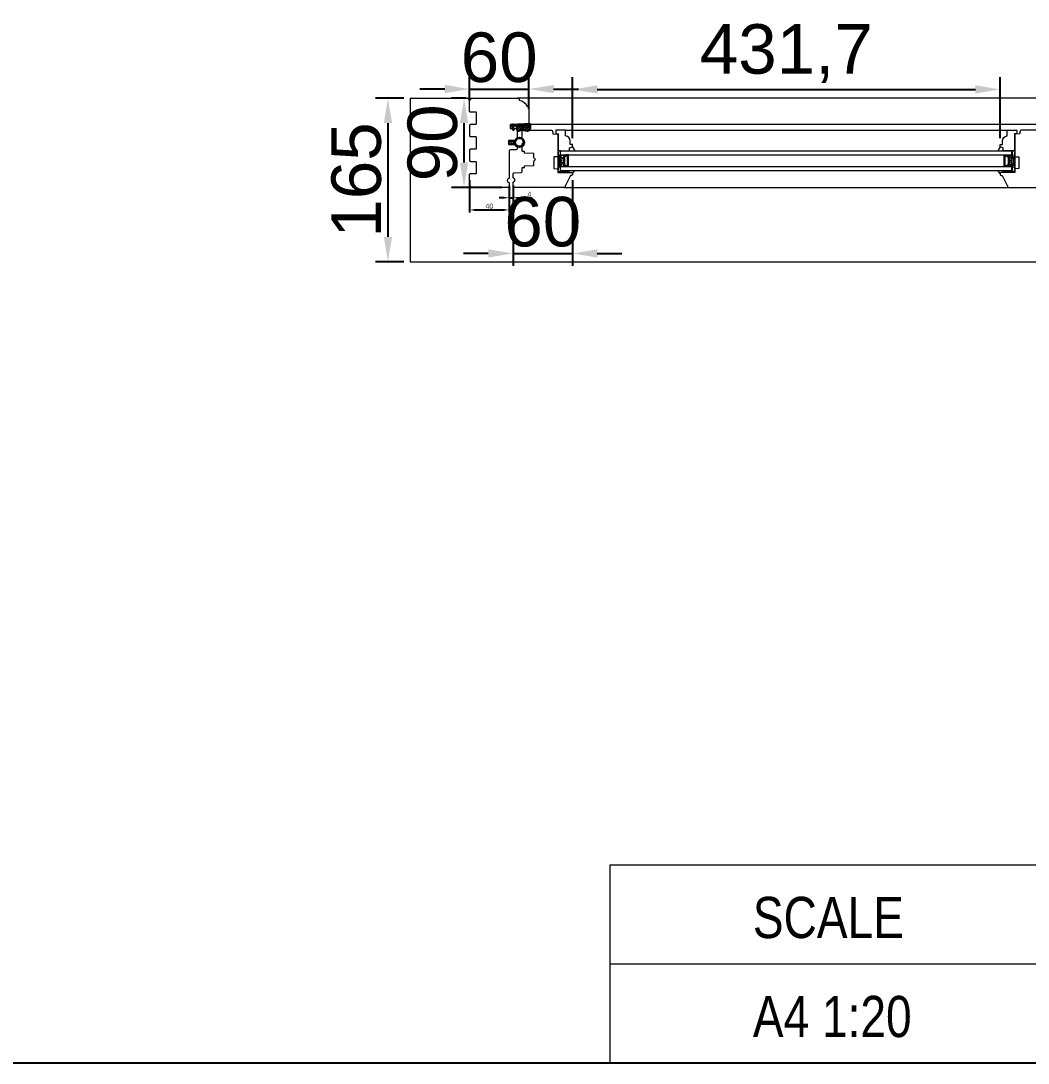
# Model space of a CAD drawing. Header units: millimetres. Extents: x 0 to 182016, y 11 to 3710.
# Drawn here: x 123799 to 124816, y 11 to 1063 of the extents above; entities that cross this region are included whole.
import ezdxf

# ---------------------------------------------------------------- set-up
doc = ezdxf.new("R2010")
doc.units = ezdxf.units.MM
for name, color, linetype, lineweight in [('Matmenys', 10, 'Continuous', 20), ('OTHER', 251, 'Continuous', 13), ('Stakta', 7, 'Continuous', 25), ('Testinės profilio linijos', 7, 'Continuous', 5)]:
    doc.layers.add(name, color=color, linetype=linetype, lineweight=lineweight)
doc.styles.get("Standard").update_dxf_attribs({"font": 'arial.ttf'})
doc.dimstyles.new('2', dxfattribs={"dimscale": 2, "dimtxt": 2.5, "dimasz": 2.5, "dimexe": 1.25, "dimexo": 0.625, "dimtad": 1, "dimtxsty": 'Standard', "dimcen": 2.5, "dimadec": 0, "dimazin": 0, "dimtfac": 1, "dimtmove": 0, "dimatfit": 3, "dimfxl": 1, "dimarcsym": 0})
doc.dimstyles.new('Padidinti matmenys', dxfattribs={"dimscale": 10, "dimtxt": 5, "dimasz": 2.5, "dimexe": 1.25, "dimexo": 0.625, "dimtad": 1, "dimdec": 1, "dimtxsty": 'Standard', "dimcen": 2.5, "dimadec": 0, "dimazin": 0, "dimtfac": 1, "dimtdec": 1, "dimtmove": 0, "dimatfit": 3, "dimfxl": 1, "dimarcsym": 0})

# ---------------------------------------------------------------- blocks, each defined once
blk = doc.blocks.new('*D1814')
at = {"layer": 'Defpoints', "color": 0, "transparency": 16777216}
for p in [(124251.8, 903.7), (124291.8, 898.2), (124291.8, 872.5)]:
    blk.add_point(p, dxfattribs=at)
at = {"layer": 'Matmenys', "color": 0, "lineweight": -2, "transparency": 16777216}
for p, q in [((124251.8, 902.4), (124251.8, 870)), ((124291.8, 896.9), (124291.8, 870)), ((124256.8, 872.5), (124286.8, 872.5))]:
    blk.add_line(p, q, dxfattribs=at)
at = {"layer": 'Matmenys', "color": 0, "transparency": 16777216}
for points in [[(124256.8, 873.3), (124256.8, 871.6), (124251.8, 872.5)], [(124286.8, 873.3), (124286.8, 871.6), (124291.8, 872.5)]]:
    blk.add_solid(points, dxfattribs=at)
at = {"layer": 'Matmenys', "color": 0, "lineweight": 5, "transparency": 16777216, "insert": (124271.8, 876.3), "char_height": 5, "attachment_point": 5}
blk.add_mtext('40', dxfattribs=at)
blk = doc.blocks.new('*D1815')
at = {"color": 0, "lineweight": -2, "transparency": 16777216}
for p, q in [((124251.8, 982.9), (124251.8, 1007)), ((124311.8, 974.4), (124311.8, 1007)), ((124226.8, 994.5), (124201.8, 994.5)), ((124251.8, 994.5), (124311.8, 994.5)), ((124336.8, 994.5), (124361.8, 994.5))]:
    blk.add_line(p, q, dxfattribs=at)
at = {"color": 0, "transparency": 16777216}
for points in [[(124226.8, 998.7), (124226.8, 990.4), (124251.8, 994.5)], [(124336.8, 998.7), (124336.8, 990.4), (124311.8, 994.5)]]:
    blk.add_solid(points, dxfattribs=at)
at = {"layer": 'Defpoints', "color": 0, "transparency": 16777216}
for p in [(124311.8, 994.5), (124251.8, 976.7), (124311.8, 968.2)]:
    blk.add_point(p, dxfattribs=at)
at = {"color": 0, "lineweight": 5, "transparency": 16777216, "insert": (124281.8, 1026.3), "char_height": 50, "attachment_point": 5}
blk.add_mtext('60', dxfattribs=at)
blk = doc.blocks.new('*D1816')
at = {"color": 0, "lineweight": -2, "transparency": 16777216}
for p, q in [((124355.8, 902.4), (124355.8, 816)), ((124295.8, 892.2), (124295.8, 816)), ((124270.8, 828.5), (124245.8, 828.5)), ((124295.8, 828.5), (124355.8, 828.5)), ((124380.8, 828.5), (124405.8, 828.5))]:
    blk.add_line(p, q, dxfattribs=at)
at = {"color": 0, "transparency": 16777216}
for points in [[(124270.8, 832.7), (124270.8, 824.4), (124295.8, 828.5)], [(124380.8, 832.7), (124380.8, 824.4), (124355.8, 828.5)]]:
    blk.add_solid(points, dxfattribs=at)
at = {"layer": 'Defpoints', "color": 0, "transparency": 16777216}
for p in [(124355.8, 908.7), (124295.8, 898.4), (124355.8, 828.5)]:
    blk.add_point(p, dxfattribs=at)
at = {"color": 0, "lineweight": 5, "transparency": 16777216, "insert": (124325.8, 860.3), "char_height": 50, "attachment_point": 5}
blk.add_mtext('60', dxfattribs=at)
blk = doc.blocks.new('*D1817')
at = {"color": 0, "lineweight": -2, "transparency": 16777216}
for p, q in [((124248.6, 985.2), (124233.8, 985.2)), ((124246.3, 920.2), (124246.3, 960.2)), ((124284.6, 895.2), (124233.8, 895.2))]:
    blk.add_line(p, q, dxfattribs=at)
at = {"color": 0, "transparency": 16777216}
for points in [[(124242.2, 960.2), (124250.5, 960.2), (124246.3, 985.2)], [(124242.2, 920.2), (124250.5, 920.2), (124246.3, 895.2)]]:
    blk.add_solid(points, dxfattribs=at)
at = {"layer": 'Defpoints', "color": 0, "transparency": 16777216}
for p in [(124246.3, 985.2), (124254.8, 985.2), (124290.8, 895.2)]:
    blk.add_point(p, dxfattribs=at)
at = {"color": 0, "lineweight": 5, "transparency": 16777216, "insert": (124214.6, 940.2), "char_height": 50, "attachment_point": 5, "rotation": 90}
blk.add_mtext('90', dxfattribs=at)
blk = doc.blocks.new('*D1818')
at = {"layer": 'Defpoints', "color": 0, "transparency": 16777216}
for p in [(124291.8, 898.2), (124295.8, 898.4), (124295.8, 884.8)]:
    blk.add_point(p, dxfattribs=at)
at = {"layer": 'Matmenys', "color": 0, "lineweight": -2, "transparency": 16777216}
for p, q in [((124291.8, 896.9), (124291.8, 882.3)), ((124295.8, 897.2), (124295.8, 882.3)), ((124286.8, 884.8), (124281.8, 884.8)), ((124291.8, 884.8), (124295.8, 884.8)), ((124300.8, 884.8), (124315.2, 884.8))]:
    blk.add_line(p, q, dxfattribs=at)
at = {"layer": 'Matmenys', "color": 0, "transparency": 16777216}
for points in [[(124286.8, 885.6), (124286.8, 883.9), (124291.8, 884.8)], [(124300.8, 885.6), (124300.8, 883.9), (124295.8, 884.8)]]:
    blk.add_solid(points, dxfattribs=at)
at = {"layer": 'Matmenys', "color": 0, "lineweight": 5, "transparency": 16777216, "insert": (124312.3, 888.5), "char_height": 5, "attachment_point": 5}
blk.add_mtext('4', dxfattribs=at)
blk = doc.blocks.new('*D2119')
at = {"color": 0, "lineweight": -2, "transparency": 16777216}
for p, q in [((124185.6, 985.2), (124156.9, 985.2)), ((124169.4, 960.2), (124169.4, 845.2)), ((124185.6, 820.2), (124156.9, 820.2))]:
    blk.add_line(p, q, dxfattribs=at)
at = {"color": 0, "transparency": 16777216}
for points in [[(124165.3, 960.2), (124173.6, 960.2), (124169.4, 985.2)], [(124165.3, 845.2), (124173.6, 845.2), (124169.4, 820.2)]]:
    blk.add_solid(points, dxfattribs=at)
at = {"layer": 'Defpoints', "color": 0, "transparency": 16777216}
for p in [(124191.8, 985.2), (124169.4, 820.2), (124191.8, 820.2)]:
    blk.add_point(p, dxfattribs=at)
at = {"color": 0, "lineweight": 5, "transparency": 16777216, "insert": (124137.7, 902.7), "char_height": 50, "attachment_point": 5, "rotation": 90}
blk.add_mtext('165', dxfattribs=at)
blk = doc.blocks.new('*D1849')
at = {"color": 0, "lineweight": -2, "transparency": 16777216}
for p, q in [((124355.8, 944.9), (124355.8, 1006.6)), ((124787.6, 944.9), (124787.6, 1006.6)), ((124380.8, 994.1), (124762.6, 994.1))]:
    blk.add_line(p, q, dxfattribs=at)
at = {"color": 0, "transparency": 16777216}
for points in [[(124380.8, 998.3), (124380.8, 990), (124355.8, 994.1)], [(124762.6, 998.3), (124762.6, 990), (124787.6, 994.1)]]:
    blk.add_solid(points, dxfattribs=at)
at = {"layer": 'Defpoints', "color": 0, "transparency": 16777216}
for p in [(124787.6, 994.1), (124355.8, 938.7), (124787.6, 938.7)]:
    blk.add_point(p, dxfattribs=at)
at = {"color": 0, "lineweight": 5, "transparency": 16777216, "insert": (124571.7, 1030.4), "char_height": 50, "attachment_point": 5}
blk.add_mtext('431,7', dxfattribs=at)

msp = doc.modelspace()

# ---------------------------------------------------------------- hatches: boundary and pattern name
at = {"lineweight": 0}
h = msp.add_hatch(dxfattribs=at)
h.set_pattern_fill('HEX', color=256, scale=0.25, angle=90, style=0)
h.set_pattern_definition([(90, (105996.5722, -11991.2577), (1.374815, -4e-16), [0.79375, -1.5875]), (330, (105996.5722, -11991.2577), (-0.6874075, -1.190624716), [0.79375, -1.5875]), (30, (105996.5722, -11990.4639), (0.6874075, -1.190624716), [0.79375, -1.5875])])
h.paths.add_polyline_path([(124343.8432435, 916.1506155), (124348.8432435, 916.1506155), (124346.8432435, 918.1506155), (124346.8432435, 926.1506155), (124348.8432435, 928.1506155), (124343.8432435, 928.1513245)])
h = msp.add_hatch(dxfattribs=at)
h.set_pattern_fill('JIS_WOOD', color=256, angle=90, style=0)
h.set_pattern_definition([(45, (105996.5722, -11991.2577), (0.5, -0.5), [])])
h.paths.add_polyline_path([(124346.8432435, 926.1506155), (124346.8432435, 918.1506155), (124348.8432435, 916.1506155), (124351.8432435, 916.1506155), (124351.8609769, 928.1871981), (124348.8432435, 928.1506155)])
h.paths.add_polyline_path([(124347.8432435, 918.564829), (124347.8432435, 925.7364019), (124349.257457, 927.1506155), (124350.8432435, 927.1506155), (124350.8432435, 917.1506155), (124349.257457, 917.1506155)], flags=16)
h = msp.add_hatch(dxfattribs=at)
h.set_pattern_fill('JIS_WOOD', color=256, angle=90, style=0)
h.set_pattern_definition([(45, (106048.8192, -11991.2577), (0.5, -0.5), [])])
h.paths.add_polyline_path([(124796.5903236, 926.1506155), (124796.5903236, 918.1506155), (124794.5903236, 916.1506155), (124791.5903236, 916.1506155), (124791.5725901, 928.1871981), (124794.5903236, 928.1506155)])
h.paths.add_polyline_path([(124795.5903236, 918.564829), (124795.5903236, 925.7364019), (124794.17611, 927.1506155), (124792.5903236, 927.1506155), (124792.5903236, 917.1506155), (124794.17611, 917.1506155)], flags=16)
h = msp.add_hatch(dxfattribs=at)
h.set_pattern_fill('HEX', color=256, scale=0.25, angle=90, style=0)
h.set_pattern_definition([(90, (106048.8192, -11991.2577), (1.374815, -4e-16), [0.79375, -1.5875]), (330, (106048.8192, -11991.2577), (-0.6874075, -1.190624716), [0.79375, -1.5875]), (30, (106048.8192, -11990.4639), (0.6874075, -1.190624716), [0.79375, -1.5875])])
h.paths.add_polyline_path([(124799.5903236, 916.1506155), (124794.5903236, 916.1506155), (124796.5903236, 918.1506155), (124796.5903236, 926.1506155), (124794.5903236, 928.1506155), (124799.5903236, 928.1513245)])
at = {"lineweight": 0, "ltscale": 0.5}
h = msp.add_hatch(dxfattribs=at)
h.set_pattern_fill('ANSI37', color=256, scale=0.5, angle=90, style=0)
h.set_pattern_definition([(135, (124340.3432, 910.1513), (-1.12253, -1.12253), []), (225, (124340.3432, 910.1513), (1.12253, -1.12253), [])])
h.paths.add_polyline_path([(124352.8432435, 912.1513245), (124343.8432435, 912.1513245), (124343.8432435, 910.1513245), (124352.8432435, 910.1513245)])
h = msp.add_hatch(dxfattribs=at)
h.set_pattern_fill('ANSI37', color=256, scale=0.5, angle=90, style=0)
h.set_pattern_definition([(135, (124392.5902, 910.1513), (-1.122532, -1.122532), []), (225, (124392.5902, 910.1513), (1.122532, -1.122532), [])])
h.paths.add_polyline_path([(124790.5903236, 912.1513245), (124799.5903236, 912.1513245), (124799.5903236, 910.1513245), (124790.5903236, 910.1513245)])
at = {"layer": 'Matmenys'}
h = msp.add_hatch(dxfattribs=at)
h.set_pattern_fill('ANSI37', color=252, scale=0.5, angle=-180, style=0)
h.set_pattern_definition([(225, (-31617.1465, -1098523.5406), (1.1225320151, -1.1225320151), []), (315, (-31617.1465, -1098523.5406), (1.1225320151, 1.1225320151), [])])
edge = h.paths.add_edge_path()
edge.add_arc((124309.9290916, 958.2710544), 0.1, 363.5893456117, 453.5893456117, ccw=False)
edge.add_line((124310.0288955, 958.2773149), (124310.1259787, 956.7296291))
edge.add_arc((124310.3754883, 956.7452804), 0.25, 183.5893456117, 363.5893456117)
edge.add_line((124310.6249979, 956.7609316), (124310.4966122, 958.8076365))
edge.add_arc((124310.3968084, 958.801376), 0.1, 363.5893456117, 453.589345619)
edge.add_line((124310.3905479, 958.9011799), (124310.3858029, 958.9768229))
edge.add_line((124310.3858029, 958.9768229), (124312.3676038, 959.1011372))
edge.add_spline(control_points=[(124312.3676038, 959.1011372), (124312.4467623, 959.0893349), (124312.516754, 959.0781594), (124312.6005048, 959.0563655), (124312.6240691, 959.0469796), (124312.6479521, 959.0342848), (124312.6560118, 959.0280355), (124312.6804996, 959.0024467), (124312.6993924, 958.9732097), (124312.7330958, 958.8688899), (124312.7462177, 958.7959577), (124312.7659199, 958.5429746), (124312.7554216, 958.3291405), (124312.7360934, 957.8866621), (124312.731618, 957.6673332), (124312.7305419, 957.2474423), (124312.7335738, 957.0443562), (124312.7462843, 956.4541488), (124312.7594607, 956.0860987), (124312.759199, 955.3329173), (124312.7407027, 954.9561674), (124312.6375163, 954.363063), (124312.5776223, 954.135492), (124312.4245867, 953.7383908), (124312.3418373, 953.5666032), (124312.1378371, 953.2254354), (124312.0177223, 953.0592327), (124311.7502772, 952.768073), (124311.6026035, 952.644493), (124311.321419, 952.4847743), (124311.1861227, 952.4372203), (124310.8848239, 952.3776154), (124310.7212239, 952.366912), (124310.1366271, 952.3806559), (124309.6727115, 952.4754101), (124308.7802154, 952.6471524), (124308.3531352, 952.730847), (124307.2747866, 952.9420333), (124306.616736, 953.0757674), (124305.6236341, 953.2006934), (124305.3200329, 953.2311873), (124304.6979893, 953.2555227), (124304.3820853, 953.247982), (124303.832877, 953.1630976), (124303.5967936, 953.101759), (124303.1961422, 952.9292987), (124303.0375097, 952.8344502), (124302.7388509, 952.6501818), (124302.5973936, 952.5603243), (124302.2956108, 952.4042412), (124302.130558, 952.3342711), (124301.7654363, 952.2145399), (124301.5644862, 952.1715373), (124301.2250696, 952.1476386), (124301.0830841, 952.1608444), (124300.8878634, 952.2208837), (124300.8225356, 952.2576238), (124300.6958123, 952.366173), (124300.6366345, 952.4382391), (124300.4795569, 952.7023267), (124300.3980572, 952.943435), (124300.2814399, 953.493846), (124300.2449084, 953.8020411), (124300.1916369, 954.3982589), (124300.1724145, 954.6858099), (124300.129055, 955.2162997), (124300.1069188, 955.4645582), (124300.0707045, 955.8693605), (124300.0566181, 956.0267638), (124300.028496, 956.3506962), (124300.0134599, 956.5290134), (124299.9451749, 956.8318805), (124299.9095399, 956.9497025), (124299.8139431, 957.1621813), (124299.7607962, 957.2560961), (124299.6421555, 957.4012898), (124299.5865332, 957.456308), (124299.462766, 957.5453999), (124299.399139, 957.5782793), (124299.2802749, 957.6264475), (124299.2231979, 957.6433287), (124299.1226175, 957.6692727), (124299.0782219, 957.6789902), (124299.0372256, 957.6880262)], knot_values=[0, 0, 0, 0, 0.2245066002, 0.2245066002, 0.377043448, 0.377043448, 0.5295802957, 0.5295802957, 0.8082977366, 0.8082977366, 1.0870151774, 1.0870151774, 1.6244414062, 1.6244414062, 2.161867635, 2.161867635, 2.6992938638, 2.6992938638, 3.7741463214, 3.7741463214, 5.0334406395, 5.0334406395, 5.8656302806, 5.8656302806, 6.5060139406, 6.5060139406, 7.1463976006, 7.1463976006, 7.7996240151, 7.7996240151, 8.3563201169, 8.3563201169, 8.9130162187, 8.9130162187, 10.239934143, 10.239934143, 11.5668520673, 11.5668520673, 13.5970761059, 13.5970761059, 14.4582175179, 14.4582175179, 15.3193589298, 15.3193589298, 15.9856015553, 15.9856015553, 16.5061017172, 16.5061017172, 17.0266018791, 17.0266018791, 17.547102041, 17.547102041, 18.1672448488, 18.1672448488, 18.7176261004, 18.7176261004, 19.1465766047, 19.1465766047, 19.5755271091, 19.5755271091, 20.3898249977, 20.3898249977, 21.2041228863, 21.2041228863, 21.9655448497, 21.9655448497, 22.7269668131, 22.7269668131, 23.2229068178, 23.2229068178, 23.7188468224, 23.7188468224, 24.0184411081, 24.0184411081, 24.2549295987, 24.2549295987, 24.4119994701, 24.4119994701, 24.5501072405, 24.5501072405, 24.6882150108, 24.6882150108, 24.8099116426, 24.8099116426, 24.8099116426, 24.8099116426], degree=3, periodic=0)
edge.add_line((124299.0372256, 957.6880262), (124309.9228311, 958.3708582))

# ---------------------------------------------------------------- linework, layer by layer
at = {"lineweight": 5}
for p, q in [((124191.8432431, 985.1513245), (124191.8432431, 820.1513245)), ((124191.8432431, 985.1513245), (124254.8432435, 985.1513245)), ((124191.8432431, 820.1513245), (126691.8320143, 820.1513245))]:
    msp.add_line(p, q, dxfattribs=at)
for p, q in [((124295.4353565, 958.9649044), (124294.4050153, 957.8984397)), ((124294.4050153, 957.8984397), (124294.4363177, 957.3994205)), ((124295.0890661, 957.4403661), (124309.9228311, 958.3708582)), ((124296.1829972, 959.0118024), (124295.132284, 957.9440598)), ((124295.132284, 957.9440598), (124310.3905479, 958.9011799)), ((124295.4353565, 958.9649044), (124296.1829972, 959.0118024)), ((124310.0288955, 958.2773149), (124310.1259787, 956.7296291)), ((124310.3905479, 958.9011799), (124310.3858029, 958.9768229)), ((124310.4966122, 958.8076365), (124310.6249979, 956.7609316)), ((124294.4363177, 957.3994205), (124294.5836036, 957.4086595)), ((124294.5836036, 957.4086595), (124295.5670501, 953.061569)), ((124295.0890661, 957.4403661), (124295.3262609, 956.3919029)), ((124295.3262609, 956.3919029), (124295.8139369, 956.5022303)), ((124295.5670501, 953.061569), (124296.5424021, 953.2822238)), ((124295.8139369, 956.5022303), (124296.5424021, 953.2822238))]:
    msp.add_line(p, q)
at = {"color": 1}
for p, q in [((124312.4118441, 959.3978573), (124297.0870286, 958.4365626)), ((124312.3676038, 959.1011372), (124297.1326591, 958.1454799)), ((124298.9726528, 957.395058), (124297.2122015, 957.2846285))]:
    msp.add_line(p, q, dxfattribs=at)
at = {"lineweight": 9}
for p, q in [((124348.8432435, 953.1513245), (124794.5903236, 953.1513245)), ((124343.8433286, 932.1513245), (124799.5902385, 932.1513245)), ((124343.8433286, 928.1513245), (124799.5902385, 928.1513245)), ((124343.8433286, 916.1513245), (124799.5902385, 916.1513245)), ((124343.8433286, 912.1513245), (124799.5902385, 912.1513245))]:
    msp.add_line(p, q, dxfattribs=at)
at = {"lineweight": 0}
for p, q in [((124343.8432435, 932.1506155), (124340.8432435, 911.1506155)), ((124340.8432435, 932.1506155), (124343.8432435, 911.1506155)), ((124355.8432435, 936.1513245), (124358.1299086, 932.1513245)), ((124787.5903236, 936.1513245), (124785.3036585, 932.1513245)), ((124799.5903236, 932.1506155), (124802.5903236, 911.1506155)), ((124802.5903236, 932.1506155), (124799.5903236, 911.1506155)), ((124352.8432435, 910.1513245), (124352.8432435, 912.1513245)), ((124355.8432435, 909.1513245), (124358.1299086, 912.1513245)), ((124787.5903236, 909.1513245), (124785.3036585, 912.1513245)), ((124790.5903236, 910.1513245), (124790.5903236, 912.1513245)), ((124799.5903236, 910.1513245), (124799.5903236, 913.1513245)), ((128094.0496199, 210.9357406), (124393.5893355, 210.9357406)), ((124393.5893355, 210.9357406), (124393.5893355, 10.9108603)), ((125120.5558529, 110.9233004), (124393.5893355, 110.9233004))]:
    msp.add_line(p, q, dxfattribs=at)
msp.add_lwpolyline([(128094.0496199, 3710.4502728), (128094.0496199, 10.9108603), (122594.7342771, 10.9108603), (122594.7342771, 3710.4502728)], close=True)
for points in [[(124348.8432435, 947.1513245), (124348.8432435, 953.1513245), (124339.8432435, 953.1513245, 0.4142135624), (124338.8432435, 952.1513245), (124338.8432435, 949.1513245), (124341.3432435, 949.1513245), (124341.3432435, 932.1513245), (124352.8432435, 932.1513245), (124352.8432435, 935.1513245), (124355.8432435, 936.1513245), (124355.8432435, 938.6513245), (124353.3432435, 938.6513245), (124353.3432435, 942.1763874, 0.3851703882), (124348.8432435, 947.1513245)], [(124794.5903236, 947.1513245), (124794.5903236, 953.1513245), (124803.5903236, 953.1513245, -0.4142135624), (124804.5903236, 952.1513245), (124804.5903236, 949.1513245), (124802.0903236, 949.1513245), (124802.0903236, 932.1513245), (124790.5903236, 932.1513245), (124790.5903236, 935.1513245), (124787.5903236, 936.1513245), (124787.5903236, 938.6513245), (124790.0903236, 938.6513245), (124790.0903236, 942.1763874, -0.3851703882), (124794.5903236, 947.1513245)]]:
    msp.add_lwpolyline(points, format="xyb", dxfattribs=at)
for points in [[(124340.8432435, 932.1506155), (124340.8432435, 911.1506155), (124343.8432435, 911.1506155), (124343.8432435, 932.1506155)], [(124346.8432435, 926.1506155), (124346.8432435, 918.1506155), (124348.8432435, 916.1506155), (124351.8432435, 916.1506155), (124351.8432435, 928.1506155), (124348.8432435, 928.1506155)], [(124347.8432435, 925.7364019), (124347.8432435, 918.564829), (124349.257457, 917.1506155), (124350.8432435, 917.1506155), (124350.8432435, 927.1506155), (124349.257457, 927.1506155)], [(124796.5903236, 926.1506155), (124796.5903236, 918.1506155), (124794.5903236, 916.1506155), (124791.5903236, 916.1506155), (124791.5903236, 928.1506155), (124794.5903236, 928.1506155)], [(124795.5903236, 925.7364019), (124795.5903236, 918.564829), (124794.17611, 917.1506155), (124792.5903236, 917.1506155), (124792.5903236, 927.1506155), (124794.17611, 927.1506155)], [(124802.5903236, 932.1506155), (124802.5903236, 911.1506155), (124799.5903236, 911.1506155), (124799.5903236, 932.1506155)]]:
    msp.add_lwpolyline(points, close=True, dxfattribs=at)
at = {"color": 18, "linetype": 'ByBlock', "true_color": 0x000000}
for radius in [4.85, 4.25]:
    msp.add_circle((124302.2357576, 940.650259), radius, dxfattribs=at)
for centre, radius, start, end in [((124309.9290916, 958.2710544), 0.1, 3.5893456092, 93.5893456123), ((124310.3968084, 958.801376), 0.1, 3.5893456092, 93.5893456123), ((124310.3754883, 956.7452804), 0.25, 183.5893456092, 3.5893456092)]:
    msp.add_arc(centre, radius, start, end)
at = {"color": 1}
msp.add_spline([(124312.4118441, 959.3978573), (124312.7733444, 959.3073606), (124313.0428853, 958.0335021), (124312.554496, 953.3411291), (124311.5112982, 952.2511229), (124309.3478263, 952.2325064), (124307.6497865, 952.5628803), (124305.4843456, 952.9097967), (124303.447624, 952.7103679), (124302.6193792, 952.2341989), (124300.7648391, 951.9539356), (124299.8723932, 954.6661141), (124299.7452256, 956.1449897), (124299.6272543, 956.8322576), (124299.3250486, 957.274143), (124298.9726528, 957.395058)], degree=3, dxfattribs=at)
msp.add_open_spline([(124312.3676038, 959.1011372), (124312.4467623, 959.0893349), (124312.516754, 959.0781594), (124312.6005048, 959.0563655), (124312.6240691, 959.0469796), (124312.6479521, 959.0342848), (124312.6560118, 959.0280355), (124312.6804996, 959.0024467), (124312.6993924, 958.9732097), (124312.7330958, 958.8688899), (124312.7462177, 958.7959577), (124312.7659199, 958.5429746), (124312.7554216, 958.3291405), (124312.7360934, 957.8866621), (124312.731618, 957.6673332), (124312.7305419, 957.2474423), (124312.7335738, 957.0443562), (124312.7462843, 956.4541488), (124312.7594607, 956.0860987), (124312.759199, 955.3329173), (124312.7407027, 954.9561674), (124312.6375163, 954.363063), (124312.5776223, 954.135492), (124312.4245867, 953.7383908), (124312.3418373, 953.5666032), (124312.1378371, 953.2254354), (124312.0177223, 953.0592327), (124311.7502772, 952.768073), (124311.6026035, 952.644493), (124311.321419, 952.4847743), (124311.1861227, 952.4372203), (124310.8848239, 952.3776154), (124310.7212239, 952.366912), (124310.1366271, 952.3806559), (124309.6727115, 952.4754101), (124308.7802154, 952.6471524), (124308.3531352, 952.730847), (124307.2747866, 952.9420333), (124306.616736, 953.0757674), (124305.6236341, 953.2006934), (124305.3200329, 953.2311873), (124304.6979893, 953.2555227), (124304.3820853, 953.247982), (124303.832877, 953.1630976), (124303.5967936, 953.101759), (124303.1961422, 952.9292987), (124303.0375097, 952.8344502), (124302.7388509, 952.6501818), (124302.5973936, 952.5603243), (124302.2956108, 952.4042412), (124302.130558, 952.3342711), (124301.7654363, 952.2145399), (124301.5644862, 952.1715373), (124301.2250696, 952.1476386), (124301.0830841, 952.1608444), (124300.8878634, 952.2208837), (124300.8225356, 952.2576238), (124300.6958123, 952.366173), (124300.6366345, 952.4382391), (124300.4795569, 952.7023267), (124300.3980572, 952.943435), (124300.2814399, 953.493846), (124300.2449084, 953.8020411), (124300.1916369, 954.3982589), (124300.1724145, 954.6858099), (124300.129055, 955.2162997), (124300.1069188, 955.4645582), (124300.0707045, 955.8693605), (124300.0566181, 956.0267638), (124300.028496, 956.3506962), (124300.0134599, 956.5290134), (124299.9451749, 956.8318805), (124299.9095399, 956.9497025), (124299.8139431, 957.1621813), (124299.7607962, 957.2560961), (124299.6421555, 957.4012898), (124299.5865332, 957.456308), (124299.462766, 957.5453999), (124299.399139, 957.5782793), (124299.2802749, 957.6264475), (124299.2231979, 957.6433287), (124299.1226175, 957.6692727), (124299.0782219, 957.6789902), (124299.0372256, 957.6880262)], degree=3, knots=[0, 0, 0, 0, 0.2245066002, 0.2245066002, 0.377043448, 0.377043448, 0.5295802957, 0.5295802957, 0.8082977366, 0.8082977366, 1.0870151774, 1.0870151774, 1.6244414062, 1.6244414062, 2.161867635, 2.161867635, 2.6992938638, 2.6992938638, 3.7741463214, 3.7741463214, 5.0334406395, 5.0334406395, 5.8656302806, 5.8656302806, 6.5060139406, 6.5060139406, 7.1463976006, 7.1463976006, 7.7996240151, 7.7996240151, 8.3563201169, 8.3563201169, 8.9130162187, 8.9130162187, 10.239934143, 10.239934143, 11.5668520673, 11.5668520673, 13.5970761059, 13.5970761059, 14.4582175179, 14.4582175179, 15.3193589298, 15.3193589298, 15.9856015553, 15.9856015553, 16.5061017172, 16.5061017172, 17.0266018791, 17.0266018791, 17.547102041, 17.547102041, 18.1672448488, 18.1672448488, 18.7176261004, 18.7176261004, 19.1465766047, 19.1465766047, 19.5755271091, 19.5755271091, 20.3898249977, 20.3898249977, 21.2041228863, 21.2041228863, 21.9655448497, 21.9655448497, 22.7269668131, 22.7269668131, 23.2229068178, 23.2229068178, 23.7188468224, 23.7188468224, 24.0184411081, 24.0184411081, 24.2549295987, 24.2549295987, 24.4119994701, 24.4119994701, 24.5501072405, 24.5501072405, 24.6882150108, 24.6882150108, 24.8099116426, 24.8099116426, 24.8099116426, 24.8099116426], dxfattribs=at)
at = {"layer": 'OTHER'}
msp.add_lwpolyline([(124297.4325478, 940.0402329), (124296.016639, 940.0402329), (124296.016639, 938.3949515), (124295.4909568, 938.3949515), (124294.7476158, 940.0402329), (124293.9549962, 940.0402329), (124293.9549962, 938.3949515), (124293.7361054, 938.3949515), (124292.2332241, 940.650259), (124293.7361054, 942.9055665), (124293.9549962, 942.9055665), (124293.9549962, 941.2602852), (124294.7476158, 941.2602852), (124295.4909568, 942.9055665), (124296.016639, 942.9055665), (124296.016639, 941.2602852), (124297.4325478, 941.2602852)], dxfattribs=at)
at = {"layer": 'Stakta', "color": 18, "lineweight": 5, "true_color": 0x000000}
for points in [[(124299.8432435, 945.4546661, -0.2720281141), (124299.5866299, 945.0179018, 0.164173551), (124297.4379188, 942.650259), (124291.3432435, 942.650259), (124291.3432435, 938.650259), (124297.4379188, 938.650259, 0.164173551), (124299.5866299, 936.2826162, -0.2720281141), (124299.8432435, 935.845852), (124299.8432435, 934.2124507, -0.4116598905), (124298.85197, 933.2124888), (124292.8345169, 933.1599753, 0.4116598905), (124291.8432435, 932.1600133), (124291.8432435, 904.6008143, -0.3563939587), (124291.4432435, 904.1109163, 0.8164965809), (124291.4432435, 900.1917328, -0.3563939587), (124291.8432435, 899.7018348), (124291.8432435, 896.6513245, -0.4142135624), (124290.3432435, 895.1513245), (124254.8432431, 895.1513245, -0.4142135624), (124251.8432431, 898.1513245), (124251.8432431, 908.1513245, -0.4142135624), (124252.8432431, 909.1513245), (124258.3432431, 909.1513245, 0.4142135624), (124258.8432431, 909.6513245), (124258.8432431, 920.6513245, 0.4142135624), (124258.3432431, 921.1513245), (124253.0432431, 921.1513245, -0.4142135624), (124252.0432431, 922.1513245), (124252.0432431, 933.1513245, -0.4142135624), (124253.0432431, 934.1513245), (124258.3432431, 934.1513245, 0.4142135624), (124258.8432431, 934.6513245), (124258.8432431, 945.6513245, 0.4142135624), (124258.3432431, 946.1513245), (124253.0432431, 946.1513245, -0.4142135624), (124252.0432431, 947.1513245), (124252.0432431, 958.1513245, -0.4142135624), (124253.0432431, 959.1513245), (124258.3432431, 959.1513245, 0.4142135624), (124258.8432431, 959.6513245), (124258.8432431, 970.6513245, 0.4142135624), (124258.3432431, 971.1513245), (124252.8432431, 971.1513245, -0.4142135624), (124251.8432431, 972.1513245), (124251.8432431, 982.1513245, -0.4142135624), (124254.8432431, 985.1513245), (124300.8432435, 985.1513245, -0.4142135624), (124301.8432435, 984.1513245), (124301.8432435, 983.4419979, 0.4001549105), (124302.1287781, 983.1423468, -0.3090857966), (124309.7780888, 977.3540636, 0.3199404334), (124310.0599119, 977.1494337), (124310.85197, 977.1425215, -0.4116598905), (124311.8432435, 976.1425596), (124311.8432435, 960.2473582, -0.4116598905), (124310.85197, 959.2473962), (124300.8345169, 959.1599753, 0.2023892741), (124300.1206863, 958.8513245), (124292.8432435, 958.8513245), (124292.8432435, 954.8513245), (124299.8432435, 954.8513245)], [(124307.3432435, 915.5410312), (124307.3432435, 916.5941528, -0.4091108014), (124307.8345173, 917.0940766), (124316.5484792, 917.2461794, 0.4091108014), (124316.8432435, 917.5461337), (124316.8432435, 921.5699537, -0.1989123674), (124316.9896901, 921.9235071), (124318.2553755, 923.1891925, 0.4142135624), (124318.2553755, 923.6134566), (124316.9896901, 924.879142, -0.1989123674), (124316.8432435, 925.2326954), (124316.8432435, 929.2565154, 0.4091108014), (124316.5484792, 929.5564697), (124307.8345173, 929.7085724, -0.4091108014), (124307.3432435, 930.2084963), (124307.3432435, 931.2616179, 0.4040262259), (124307.0537133, 931.5614352), (124305.3257937, 931.6217754, -0.4040262258), (124304.8432435, 932.1214709), (124304.8432435, 939.2018348, -0.3563939587), (124305.2432435, 939.6917328, 0.8164965809), (124305.2432435, 943.6109163, -0.3563939587), (124304.8432435, 944.1008143), (124304.8432435, 952.1513245, -0.4142135624), (124305.8432435, 953.1513245), (124333.8432435, 953.1513245, -0.4142135624), (124335.8432435, 951.1513245), (124335.8432435, 949.4487179, 0.4116598905), (124336.1406255, 949.1487293), (124340.3476067, 949.1120156, -0.4116598905), (124340.8432435, 948.6120346), (124340.8432435, 926.6818876, -0.4116598905), (124340.3476067, 926.1819067), (124337.1406255, 926.1539198, 0.4116598905), (124336.8432435, 925.8539312), (124336.8432435, 914.4487179, 0.4116598905), (124337.1406255, 914.1487293), (124340.3476067, 914.1207424, -0.4116598905), (124340.8432435, 913.6207615), (124340.8432435, 910.1513245), (124354.8432435, 910.1513245, -0.4142135624), (124355.8432435, 909.1513245), (124355.8432435, 908.1600895, -0.4116598905), (124354.85197, 907.1601276), (124353.8432435, 907.1513245), (124348.5846754, 897.2613963, 0.1227845609), (124348.5261492, 897.0266605), (124348.5261492, 896.1513245, -0.4142135624), (124347.5261492, 895.1513245), (124296.8432435, 895.1513245, -0.4142135624), (124295.8432435, 896.1513245), (124295.8432435, 900.2018348, -0.3563939587), (124296.2432435, 900.6917328, 0.8164965809), (124296.2432435, 904.6109163, -0.3563939587), (124295.8432435, 905.1008143), (124295.8432435, 909.0814715, -0.4116598905), (124296.8345169, 910.0814334), (124303.85197, 910.1426738, 0.4116598905), (124304.8432435, 911.1426358), (124304.8432435, 914.6811612, -0.4040361542), (124305.3257937, 915.1808736), (124307.0537133, 915.2412139, 0.4040262258)]]:
    msp.add_lwpolyline(points, format="xyb", close=True, dxfattribs=at)
msp.add_lwpolyline([(124835.2499071, 953.1513245), (124809.5903236, 953.1513245, 0.4142135624), (124807.5903236, 951.1513245), (124807.5903236, 949.4487179, -0.4116598905), (124807.2929415, 949.1487293), (124803.0859603, 949.1120156, 0.4116598905), (124802.5903236, 948.6120346), (124802.5903236, 926.6818876, 0.4116598905), (124803.0859603, 926.1819067), (124806.2929415, 926.1539198, -0.4116598905), (124806.5903236, 925.8539312), (124806.5903236, 914.4487179, -0.4116598905), (124806.2929415, 914.1487293), (124803.0859603, 914.1207424, 0.4116598905), (124802.5903236, 913.6207615), (124802.5903236, 910.1513245), (124788.5903236, 910.1513245, 0.4142135624), (124787.5903236, 909.1513245), (124787.5903236, 908.1600895, 0.4116598905), (124788.581597, 907.1601276), (124789.5903236, 907.1513245), (124794.8488917, 897.2613963, -0.1227845609), (124794.9074179, 897.0266605), (124794.9074179, 896.1513245, 0.4142135624), (124795.9074179, 895.1513245), (124846.5903236, 895.1513245, 0.4142135624)], format="xyb", dxfattribs=at)
at = {"layer": 'Testinės profilio linijos', "lineweight": 5}
for p, q in [((126602.8319832, 985.1513245), (124300.3432435, 985.1513245)), ((124300.7117061, 959.1513245), (124842.721861, 959.1513245)), ((124347.526129, 895.1513245), (126556.1491083, 895.1513245))]:
    msp.add_line(p, q, dxfattribs=at)

# ---------------------------------------------------------------- texts
at = {"lineweight": 0, "width": 0.8}
for s, p in [('SCALE', (124537.9308974, 137.2134153)), ('A4 1:20', (124537.9308974, 37.2009752))]:
    msp.add_text(s, height=41.62239482, dxfattribs=at).set_placement(p)

# ---------------------------------------------------------------- dimensions: what is measured, and where the dimension line sits
at = {"color": 1, "lineweight": 5}
dim = msp.add_linear_dim(base=(124787.5903236, 994.1441017), p1=(124355.8432435, 938.6513245), p2=(124787.5903236, 938.6513245), dimstyle='Padidinti matmenys', dxfattribs=at)
dim.commit()
dim.dimension.update_dxf_attribs({"geometry": '*D1849', "text_midpoint": (124571.7167835, 1030.4418507)})
for base, p1, p2, angle, picture, middle in [((124311.8432435, 994.5183307), (124251.8432435, 976.6513245), (124311.8432435, 968.1513245), 180, '*D1815', (124281.8432435, 994.5183307)), ((124246.3478496, 985.1513245), (124290.8432435, 895.1513245), (124254.8432435, 985.1513245), 90, '*D1817', (124246.3478496, 940.1513245)), ((124355.8432435, 828.5415917), (124295.8432435, 898.4013245), (124355.8432435, 908.6513245), 180, '*D1816', (124325.8432435, 828.5415917))]:
    dim = msp.add_linear_dim(base=base, p1=p1, p2=p2, angle=angle, dimstyle='Padidinti matmenys', dxfattribs=at)
    dim.commit()
    dim.dimension.update_dxf_attribs({"geometry": picture, "text_midpoint": middle, "dimtype": 160})
dim = msp.add_linear_dim(base=(124169.4416537, 820.1513245), p1=(124191.8432431, 985.1513245), p2=(124191.8432431, 820.1513245), angle=90, dimstyle='Padidinti matmenys', dxfattribs=at)
dim.commit()
dim.dimension.update_dxf_attribs({"geometry": '*D2119', "text_midpoint": (124137.6630043, 902.6513245)})
at = {"layer": 'Matmenys', "lineweight": 5}
for base, p1, p2, picture, middle in [((124291.8432435, 872.4684423), (124251.8432435, 903.6513245), (124291.8432435, 898.1513245), '*D1814', (124271.8432435, 872.4684423)), ((124295.8432435, 884.7588126), (124291.8432435, 898.1513245), (124295.8432435, 898.4013245), '*D1818', (124312.2641166, 884.7588126))]:
    dim = msp.add_linear_dim(base=base, p1=p1, p2=p2, angle=180, dimstyle='2', override={"dimtmove": 0}, dxfattribs=at)
    dim.commit()
    dim.dimension.update_dxf_attribs({"geometry": picture, "text_midpoint": middle, "dimtype": 160})

doc.saveas('drawing.dxf')
